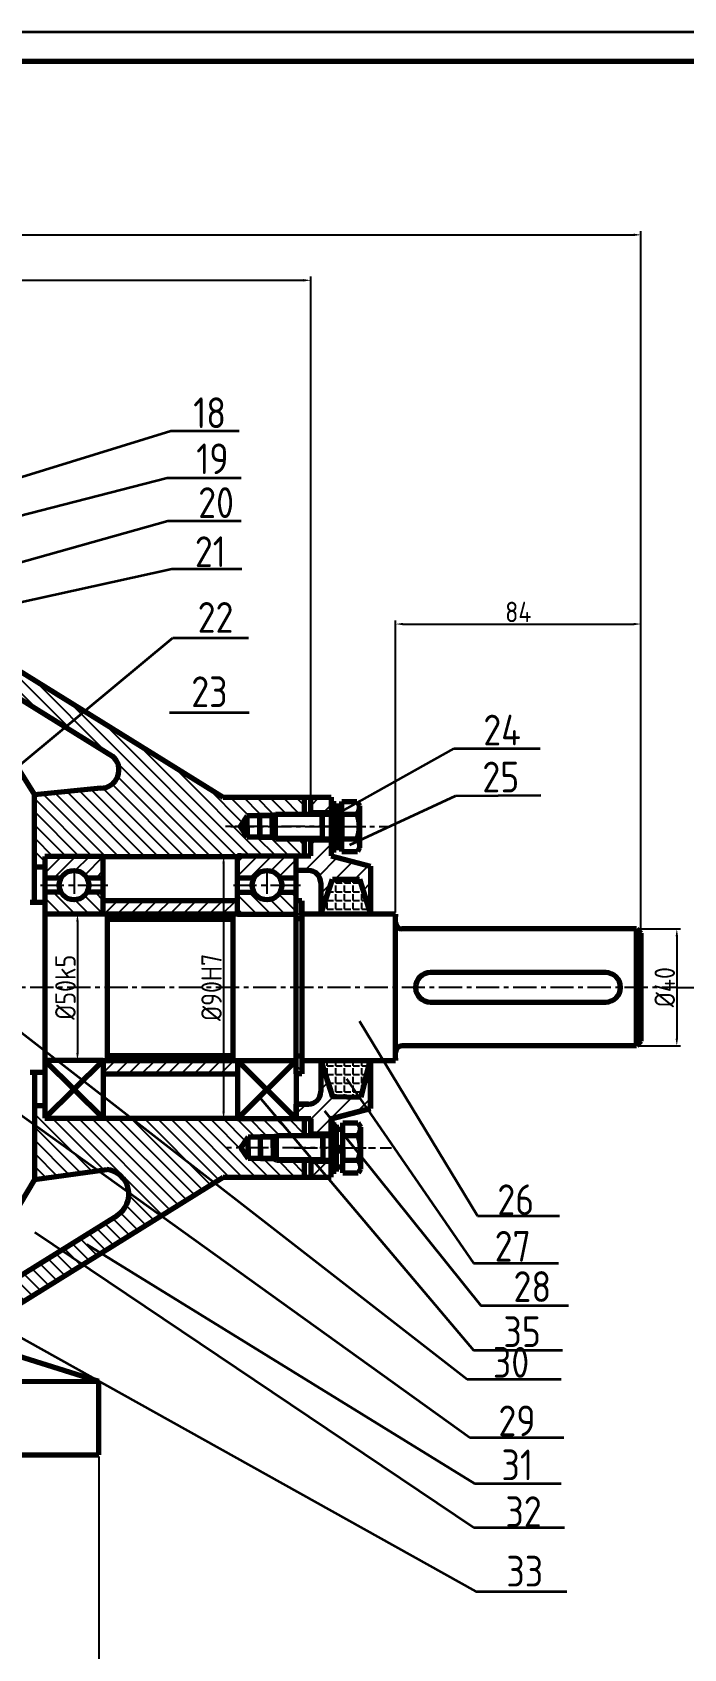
# Model space of a CAD drawing. Header units: millimetres. Extents: x -5 to 3318, y -968 to 297.
# Drawn here: x 2603 to 2826, y -537 to 15 of the extents above; entities that cross this region are included whole.
import ezdxf

# ---------------------------------------------------------------- set-up
doc = ezdxf.new("R2010")
doc.units = ezdxf.units.MM
doc.header["$LTSCALE"] = 0.25
doc.linetypes.add('CENTER', pattern=[50.8, 31.75, -6.35, 6.35, -6.35])
for name, color, linetype in [('中心线', 1, 'CENTER'), ('剖面线', 5, 'Continuous'), ('标注线', 6, 'Continuous')]:
    doc.layers.add(name, color=color, linetype=linetype)
doc.layers.add('粗实线', color=7, linetype='Continuous', lineweight=70)
doc.layers.add('细实线', color=7, linetype='Continuous', lineweight=35)
doc.styles.add('标注', font='gbenor.shx', dxfattribs={"height": 7, "bigfont": 'gbcbig.shx'})
doc.dimstyles.new('ISO-25', dxfattribs={"dimtxt": 7, "dimasz": 2.5, "dimexe": 1.25, "dimexo": 0.625, "dimtad": 1, "dimtxsty": '标注', "dimcen": 2.5, "dimadec": 0, "dimazin": 0, "dimtfac": 1, "dimtmove": 0, "dimatfit": 3, "dimfxl": 1, "dimarcsym": 0})
pattern_1 = [(135, (1960.122, -1168.251), (-2.390993, -2.390993), [])]
pattern_2 = [(0, (1960.1222, -1168.251), (0, 2.97561), [2.16408, -0.81153]), (90, (1960.1222, -1168.251), (-2.97561, 2e-16), [2.16408, -0.81153])]
pattern_3 = [(45, (1960.122, -1168.251), (-3.34739, 3.34739), [])]
pattern_4 = [(45, (1960.122, -1168.251), (-2.390993, 2.390993), [])]

# ---------------------------------------------------------------- blocks, each defined once
blk = doc.blocks.new('*D15')
at = {"layer": 'Defpoints', "color": 0, "transparency": 16777216}
for p in [(2621.07, -286.24), (2618.72, -336.21), (2621.07, -336.21)]:
    blk.add_point(p, dxfattribs=at)
at = {"layer": '标注线', "color": 0, "lineweight": -2, "transparency": 16777216}
for p, q in [((2620.44, -286.24), (2617.47, -286.24)), ((2618.72, -288.74), (2618.72, -333.71)), ((2620.44, -336.21), (2617.47, -336.21))]:
    blk.add_line(p, q, dxfattribs=at)
at = {"layer": '标注线', "color": 0, "transparency": 16777216}
for points in [[(2618.31, -288.74), (2619.14, -288.74), (2618.72, -286.24)], [(2618.31, -333.71), (2619.14, -333.71), (2618.72, -336.21)]]:
    blk.add_solid(points, dxfattribs=at)
at = {"layer": '标注线', "color": 0, "transparency": 16777216, "insert": (2614.6, -311.22), "char_height": 7, "attachment_point": 5, "rotation": 90, "style": '标注'}
blk.add_mtext('%%C50k5', dxfattribs=at)
blk = doc.blocks.new('*D16')
at = {"layer": 'Defpoints', "color": 0, "transparency": 16777216}
for p in [(2809.83, -291.27), (2809.83, -331.25), (2823.57, -331.25)]:
    blk.add_point(p, dxfattribs=at)
at = {"layer": '标注线', "color": 0, "lineweight": -2, "transparency": 16777216}
for p, q in [((2810.45, -291.27), (2824.82, -291.27)), ((2823.57, -293.77), (2823.57, -328.75)), ((2810.45, -331.25), (2824.82, -331.25))]:
    blk.add_line(p, q, dxfattribs=at)
at = {"layer": '标注线', "color": 0, "transparency": 16777216}
for points in [[(2823.16, -293.77), (2823.99, -293.77), (2823.57, -291.27)], [(2823.16, -328.75), (2823.99, -328.75), (2823.57, -331.25)]]:
    blk.add_solid(points, dxfattribs=at)
at = {"layer": '标注线', "color": 0, "transparency": 16777216, "insert": (2819.45, -311.19), "char_height": 7, "attachment_point": 5, "rotation": 90, "style": '标注'}
blk.add_mtext('%%C40', dxfattribs=at)
blk = doc.blocks.new('*D18')
at = {"layer": 'Defpoints', "color": 0, "transparency": 16777216}
for p in [(2811.33, -53.99), (2189.6, -288.34), (2811.33, -292.7)]:
    blk.add_point(p, dxfattribs=at)
at = {"layer": '标注线', "color": 0, "lineweight": -2, "transparency": 16777216}
for p, q in [((2189.6, -287.72), (2189.6, -52.74)), ((2192.1, -53.99), (2808.83, -53.99)), ((2811.33, -292.08), (2811.33, -52.74))]:
    blk.add_line(p, q, dxfattribs=at)
at = {"layer": '标注线', "color": 0, "transparency": 16777216}
for points in [[(2192.1, -53.57), (2192.1, -54.41), (2189.6, -53.99)], [(2808.83, -53.57), (2808.83, -54.41), (2811.33, -53.99)]]:
    blk.add_solid(points, dxfattribs=at)
at = {"layer": '标注线', "color": 0, "transparency": 16777216, "insert": (2508.35, -49.87), "char_height": 7, "attachment_point": 5, "style": '标注'}
blk.add_mtext('623', dxfattribs=at)
blk = doc.blocks.new('*D19')
at = {"layer": 'Defpoints', "color": 0, "transparency": 16777216}
for p in [(2698.47, -69.54), (2320.95, -223.87), (2698.47, -246.26)]:
    blk.add_point(p, dxfattribs=at)
at = {"layer": '标注线', "color": 0, "lineweight": -2, "transparency": 16777216}
for p, q in [((2320.95, -223.24), (2320.95, -68.29)), ((2323.45, -69.54), (2695.97, -69.54)), ((2698.47, -245.64), (2698.47, -68.29))]:
    blk.add_line(p, q, dxfattribs=at)
at = {"layer": '标注线', "color": 0, "transparency": 16777216}
for points in [[(2323.45, -69.12), (2323.45, -69.95), (2320.95, -69.54)], [(2695.97, -69.12), (2695.97, -69.95), (2698.47, -69.54)]]:
    blk.add_solid(points, dxfattribs=at)
at = {"layer": '标注线', "color": 0, "transparency": 16777216, "insert": (2508.56, -65.41), "char_height": 7, "attachment_point": 5, "style": '标注'}
blk.add_mtext('378', dxfattribs=at)
blk = doc.blocks.new('*D22')
at = {"layer": 'Defpoints', "color": 0, "transparency": 16777216}
for p in [(2811.33, -187.05), (2727.47, -286.24), (2811.33, -292.7)]:
    blk.add_point(p, dxfattribs=at)
at = {"layer": '标注线', "color": 0, "lineweight": -2, "transparency": 16777216}
for p, q in [((2727.47, -285.61), (2727.47, -185.8)), ((2729.97, -187.05), (2808.83, -187.05)), ((2811.33, -292.08), (2811.33, -185.8))]:
    blk.add_line(p, q, dxfattribs=at)
at = {"layer": '标注线', "color": 0, "transparency": 16777216}
for points in [[(2729.97, -186.63), (2729.97, -187.47), (2727.47, -187.05)], [(2808.83, -186.63), (2808.83, -187.47), (2811.33, -187.05)]]:
    blk.add_solid(points, dxfattribs=at)
at = {"layer": '标注线', "color": 0, "transparency": 16777216, "insert": (2769.4, -182.92), "char_height": 7, "attachment_point": 5, "style": '标注'}
blk.add_mtext('84', dxfattribs=at)
blk = doc.blocks.new('*D26')
at = {"layer": 'Defpoints', "color": 0, "transparency": 16777216}
for p in [(2366.41, -471.64), (2626.03, -471.01), (2366.41, -555.25)]:
    blk.add_point(p, dxfattribs=at)
at = {"layer": '标注线', "color": 0, "lineweight": -2, "transparency": 16777216}
for p, q in [((2366.41, -472.26), (2366.41, -556.5)), ((2626.03, -471.64), (2626.03, -556.5)), ((2623.53, -555.25), (2368.91, -555.25))]:
    blk.add_line(p, q, dxfattribs=at)
at = {"layer": '标注线', "color": 0, "transparency": 16777216}
for points in [[(2368.91, -554.83), (2368.91, -555.66), (2366.41, -555.25)], [(2623.53, -554.83), (2623.53, -555.66), (2626.03, -555.25)]]:
    blk.add_solid(points, dxfattribs=at)
at = {"layer": '标注线', "color": 0, "transparency": 16777216, "insert": (2496.22, -551.12), "char_height": 7, "attachment_point": 5, "style": '标注'}
blk.add_mtext('260', dxfattribs=at)
blk = doc.blocks.new('*D36')
at = {"layer": 'Defpoints', "color": 0, "transparency": 16777216}
for p in [(2677.91, -266.32), (2668.67, -356.2), (2677.91, -356.2)]:
    blk.add_point(p, dxfattribs=at)
at = {"layer": '标注线', "color": 0, "lineweight": -2, "transparency": 16777216}
for p, q in [((2677.28, -266.32), (2667.42, -266.32)), ((2668.67, -268.82), (2668.67, -353.7)), ((2677.28, -356.2), (2667.42, -356.2))]:
    blk.add_line(p, q, dxfattribs=at)
at = {"layer": '标注线', "color": 0, "transparency": 16777216}
for points in [[(2668.25, -268.82), (2669.08, -268.82), (2668.67, -266.32)], [(2668.25, -353.7), (2669.08, -353.7), (2668.67, -356.2)]]:
    blk.add_solid(points, dxfattribs=at)
at = {"layer": '标注线', "color": 0, "transparency": 16777216, "insert": (2664.54, -311.26), "char_height": 7, "attachment_point": 5, "rotation": 90, "style": '标注'}
blk.add_mtext('%%C90H7', dxfattribs=at)

msp = doc.modelspace()

# ---------------------------------------------------------------- hatches: boundary and pattern name
at = {"layer": '剖面线'}
h = msp.add_hatch(dxfattribs=at)
h.set_pattern_fill('ANSI31', color=256, angle=90)
h.paths.add_polyline_path([(2576.135, -188.928), (2576.135, -186.376), (2576.135, -181.068), (2566.141, -181.115), (2566.141, -188.928), (2557.647, -188.928), (2557.647, -190.883), (2557.647, -198.85), (2574.781, -198.85), (2577.711, -199.374), (2614.633, -222.236), (2621.114, -216.853)])
h.paths.add_polyline_path([(2621.114, -216.853), (2614.633, -222.236), (2630.727, -232.202, -0.6953719), (2626.66, -243.153), (2604.002, -245.384), (2604.002, -269.048), (2607.544, -269.048), (2607.544, -266.477), (2608.145, -266.477), (2627.004, -266.477), (2627.532, -266.477), (2673.442, -266.477), (2673.442, -266.324), (2674.643, -266.324), (2696.253, -266.324), (2696.253, -260.517), (2686.383, -260.517), (2681.016, -260.517), (2681.016, -259.878), (2676.756, -259.878), (2674.294, -256.257), (2676.756, -252.636), (2681.016, -252.636), (2681.016, -251.997), (2686.383, -251.997), (2696.253, -251.997), (2696.253, -246.263), (2668.483, -246.263)])
h = msp.add_hatch(dxfattribs=at)
h.set_pattern_fill('ANSI31', color=256, scale=1.491)
h.set_pattern_definition(pattern_3)
h.paths.add_polyline_path([(2698.465, -246.263), (2698.465, -251.571), (2705.452, -251.571), (2705.452, -246.263)])
h = msp.add_hatch(dxfattribs=at)
h.set_pattern_fill('ANSI31', color=256, scale=1.491)
h.set_pattern_definition(pattern_3)
h.paths.add_polyline_path([(2705.452, -266.324), (2705.452, -260.943), (2698.465, -260.943), (2698.465, -266.324), (2698.163, -266.324), (2693.507, -266.324), (2693.507, -271.287), (2697.66, -271.287, -0.4142136), (2701.92, -275.547), (2701.92, -286.239), (2705.903, -274.29), (2715.068, -274.241), (2718.905, -286.239), (2718.905, -269.783)])
h = msp.add_hatch(dxfattribs=at)
h.set_pattern_fill('ANSI31', color=256, scale=1.065)
h.set_pattern_definition(pattern_4)
h.paths.add_polyline_path([(2627.532, -266.477), (2627.004, -266.477), (2608.145, -266.477), (2607.544, -266.477), (2607.544, -273.766), (2613.202, -273.766, -0.5718097), (2621.874, -273.766), (2627.532, -273.766)])
h = msp.add_hatch(dxfattribs=at)
h.set_pattern_fill('ANSI31', color=256, scale=1.065)
h.set_pattern_definition(pattern_4)
h.paths.add_polyline_path([(2693.507, -266.324), (2674.643, -266.324), (2673.442, -266.324), (2673.442, -273.766), (2679.172, -273.766, -0.5719749), (2687.849, -273.766), (2693.507, -273.766)])
h = msp.add_hatch(dxfattribs=at)
h.set_pattern_fill('ANGLE', color=256, scale=0.426)
h.set_pattern_definition(pattern_2)
edge = h.paths.add_edge_path()
edge.add_line((2727.467, -286.239), (2695.458, -286.239))
edge.add_line((2701.92, -286.239), (2705.903, -274.29))
edge.add_line((2705.903, -274.29), (2715.068, -274.241))
edge.add_line((2715.068, -274.241), (2718.905, -286.239))
h = msp.add_hatch(dxfattribs=at)
h.set_pattern_fill('ANSI31', color=256, scale=1.065, angle=90)
h.set_pattern_definition(pattern_1)
h.paths.add_polyline_path([(2627.532, -278.725), (2621.956, -278.725, -0.5939751), (2613.12, -278.725), (2607.544, -278.725), (2607.544, -286.163), (2608.068, -286.163), (2627.004, -286.163), (2627.532, -286.163)])
h = msp.add_hatch(dxfattribs=at)
h.set_pattern_fill('ANSI31', color=256)
h.paths.add_polyline_path([(2627.532, -281.587), (2627.532, -286.163), (2673.442, -286.163), (2673.442, -281.587)])
h = msp.add_hatch(dxfattribs=at)
h.set_pattern_fill('ANSI31', color=256, scale=1.065, angle=90)
h.set_pattern_definition(pattern_1)
h.paths.add_polyline_path([(2693.507, -282.107), (2693.507, -281.728), (2693.507, -278.725), (2687.931, -278.725, -0.594131), (2679.09, -278.725), (2673.442, -278.725), (2673.442, -286.239), (2693.507, -286.239)])
h = msp.add_hatch(dxfattribs=at)
h.set_pattern_fill('ANSI31', color=256, scale=1.065, angle=90)
h.set_pattern_definition(pattern_1)
h.paths.add_polyline_path([(2695.458, -281.728), (2693.507, -281.728), (2693.507, -282.107), (2693.507, -287.739), (2695.458, -287.739)])
h = msp.add_hatch(dxfattribs=at)
h.set_pattern_fill('ANSI31', color=256)
h.paths.add_polyline_path([(2673.442, -336.209), (2627.532, -336.209), (2627.532, -340.784), (2673.442, -340.784)])
h = msp.add_hatch(dxfattribs=at)
h.set_pattern_fill('ANSI31', color=256, scale=1.065, angle=90)
h.set_pattern_definition(pattern_1)
h.paths.add_polyline_path([(2693.507, -334.705), (2695.458, -334.705), (2695.458, -340.793), (2693.507, -340.793)])
h = msp.add_hatch(dxfattribs=at)
h.set_pattern_fill('ANSI31', color=256, scale=1.491)
h.set_pattern_definition(pattern_3)
h.paths.add_polyline_path([(2718.905, -352.661), (2718.905, -336.209), (2718.751, -336.209), (2715.672, -348.755), (2705.831, -348.527), (2701.92, -336.209), (2701.92, -346.902, -0.4142136), (2697.66, -351.162), (2693.507, -351.162), (2693.507, -356.197), (2698.465, -356.197), (2698.465, -361.428), (2705.452, -361.428), (2705.452, -356.197)])
h = msp.add_hatch(dxfattribs=at)
h.set_pattern_fill('ANGLE', color=256, scale=0.426)
h.set_pattern_definition(pattern_2)
edge = h.paths.add_edge_path()
edge.add_line((2701.92, -336.209), (2705.903, -348.755))
edge.add_line((2705.903, -348.529), (2715.672, -348.755))
edge.add_line((2715.672, -348.755), (2718.751, -336.209))
edge.add_line((2695.458, -336.209), (2718.905, -336.209))
h = msp.add_hatch(dxfattribs=at)
h.set_pattern_fill('ANSI31', color=256, angle=90)
h.paths.add_polyline_path([(2696.253, -356.197), (2693.507, -356.197), (2687.162, -356.197), (2691.947, -361.854), (2696.253, -361.854)], flags=17)
h.paths.add_polyline_path([(2687.162, -356.197), (2673.442, -356.197), (2673.442, -356.001), (2637.259, -356.001), (2665.497, -377.967), (2668.483, -376.108), (2696.253, -376.108), (2696.253, -370.374), (2686.699, -370.374), (2681.332, -370.374), (2681.332, -369.735), (2677.072, -369.735), (2674.61, -366.114), (2677.072, -362.493), (2681.332, -362.493), (2681.332, -361.854), (2686.699, -361.854), (2691.947, -361.854)])
h.paths.add_polyline_path([(2637.259, -356.001), (2627.532, -356.001), (2607.544, -356.001), (2607.544, -353.809), (2604.002, -353.809), (2604.002, -358.244), (2625.819, -373.91), (2628.722, -373.503, -0.3639077), (2636.284, -381.425), (2647.269, -389.313), (2665.497, -377.967)])
h.paths.add_polyline_path([(2604.002, -358.244), (2604.002, -376.969), (2625.819, -373.91)], flags=17)
h.paths.add_polyline_path([(2647.269, -389.313), (2636.284, -381.425, -0.2761957), (2632.285, -389.203), (2613.245, -401.06), (2620.529, -405.959)])
h.paths.add_polyline_path([(2620.529, -405.959), (2613.245, -401.06), (2581.309, -420.949), (2589.293, -425.402)])
h.paths.add_polyline_path([(2589.293, -425.402), (2581.309, -420.949), (2577.57, -423.277, -0.1401527), (2576.445, -423.599), (2557.647, -423.599), (2557.647, -431.561), (2559.679, -433.593), (2566.141, -433.593), (2566.141, -441.303), (2576.135, -441.303), (2576.135, -433.593)])
h = msp.add_hatch(dxfattribs=at)
h.set_pattern_fill('ANSI31', color=256, scale=1.491)
h.set_pattern_definition(pattern_3)
h.paths.add_polyline_path([(2705.452, -376.108), (2705.452, -370.8), (2698.465, -370.8), (2698.465, -376.108)])

# ---------------------------------------------------------------- linework, layer by layer
at = {"layer": '中心线'}
for p, q in [((2709.132, -256.257), (2669.343, -256.257)), ((2671.189, -256.257), (2717.473, -256.257)), ((2709.132, -256.257), (2725.74, -256.257)), ((2617.538, -271.287), (2617.538, -281.349)), ((2683.436, -271.287), (2683.436, -281.353)), ((2606.117, -276.318), (2629.108, -276.318)), ((2672.015, -276.318), (2695.006, -276.318)), ((2183.444, -311.186), (2823.573, -311.186)), ((2823.573, -311.26), (3235.349, -311.26)), ((2709.448, -366.114), (2669.659, -366.114)), ((2692.829, -366.114), (2718.905, -366.114)), ((2709.448, -366.114), (2726.056, -366.114))]:
    msp.add_line(p, q, dxfattribs=at)
at = {"layer": '粗实线'}
for p, q in [((2576.135, -188.928), (2668.483, -246.263)), ((2576.135, -188.928), (2668.483, -246.263)), ((2574.781, -198.85), (2604.002, -245.384)), ((2577.711, -199.374), (2630.727, -232.202)), ((2626.66, -243.153), (2604.002, -245.384)), ((2604.002, -282.256), (2604.002, -245.384)), ((2668.483, -246.263), (2705.452, -246.263)), ((2668.483, -246.263), (2705.452, -246.263)), ((2696.253, -246.263), (2696.253, -251.997)), ((2698.465, -251.997), (2698.465, -246.263)), ((2705.452, -246.263), (2705.452, -266.324)), ((2705.452, -248.368), (2707.105, -248.368)), ((2707.105, -248.368), (2707.105, -264.296)), ((2709.132, -264.777), (2709.132, -247.737)), ((2709.132, -247.737), (2714.23, -247.737)), ((2714.23, -247.737), (2715.096, -249.237)), ((2676.756, -252.636), (2674.294, -256.257)), ((2676.756, -259.878), (2676.756, -252.636)), ((2685.276, -252.636), (2676.756, -252.636)), ((2681.016, -260.517), (2681.016, -251.997)), ((2685.276, -252.636), (2686.383, -251.997)), ((2685.276, -256.257), (2685.276, -252.636)), ((2685.276, -252.636), (2685.276, -259.878)), ((2686.383, -251.997), (2705.452, -251.997)), ((2686.383, -260.517), (2686.383, -251.997)), ((2705.452, -251.571), (2698.465, -251.571)), ((2702.316, -256.257), (2702.316, -251.997)), ((2702.316, -251.997), (2702.316, -260.517)), ((2705.452, -251.571), (2705.452, -260.943)), ((2707.105, -249.867), (2709.132, -249.867)), ((2709.132, -251.571), (2709.132, -260.943)), ((2709.132, -260.517), (2709.132, -251.997)), ((2709.132, -251.997), (2714.366, -251.997)), ((2709.132, -256.257), (2709.132, -252.636)), ((2709.132, -256.257), (2709.132, -252.636)), ((2709.132, -259.736), (2709.132, -253.957)), ((2715.096, -249.237), (2715.096, -263.572)), ((2674.294, -256.257), (2676.756, -259.878)), ((2676.756, -256.257), (2676.756, -259.878)), ((2681.016, -256.257), (2681.016, -256.257)), ((2681.016, -256.257), (2681.016, -260.517)), ((2707.105, -255.77), (2709.132, -256.334)), ((2707.105, -256.781), (2709.132, -257.498)), ((2709.132, -256.257), (2709.132, -260.517)), ((2685.276, -259.878), (2676.756, -259.878)), ((2685.276, -259.878), (2686.383, -260.517)), ((2686.383, -260.517), (2705.452, -260.517)), ((2696.253, -260.517), (2696.253, -266.324)), ((2698.465, -266.324), (2698.465, -260.517)), ((2705.452, -260.943), (2698.465, -260.943)), ((2707.105, -264.296), (2705.452, -264.296)), ((2707.105, -262.72), (2709.132, -262.72)), ((2709.132, -260.517), (2714.366, -260.517)), ((2709.132, -264.777), (2714.4, -264.777)), ((2715.096, -263.572), (2714.4, -264.777)), ((2604.058, -270.055), (2607.6, -270.055)), ((2608.145, -266.477), (2607.544, -266.477)), ((2607.544, -266.477), (2607.544, -356.001)), ((2627.004, -266.477), (2608.145, -266.477)), ((2627.004, -266.477), (2627.532, -266.477)), ((2627.532, -286.163), (2627.532, -266.477)), ((2627.532, -266.477), (2673.442, -266.477)), ((2674.643, -266.324), (2673.442, -266.324)), ((2673.442, -286.239), (2673.442, -266.324)), ((2674.643, -266.324), (2698.163, -266.324)), ((2693.507, -281.728), (2693.507, -266.324)), ((2698.163, -266.324), (2698.465, -266.324)), ((2705.452, -266.324), (2718.905, -269.783)), ((2718.905, -269.783), (2718.905, -286.239)), ((2607.544, -273.766), (2607.544, -273.766)), ((2607.544, -273.766), (2613.202, -273.766)), ((2621.874, -273.766), (2627.532, -273.766)), ((2673.442, -273.766), (2679.172, -273.766)), ((2687.849, -273.766), (2693.507, -273.766)), ((2697.66, -271.287), (2693.507, -271.287)), ((2701.92, -286.239), (2705.903, -274.29)), ((2701.92, -275.547), (2701.92, -286.239)), ((2705.903, -274.29), (2715.068, -274.241)), ((2715.068, -274.241), (2718.905, -286.239)), ((2613.12, -278.725), (2607.544, -278.725)), ((2627.532, -278.725), (2621.956, -278.725)), ((2627.532, -281.587), (2673.442, -281.587)), ((2673.442, -278.725), (2679.09, -278.725)), ((2687.931, -278.725), (2693.507, -278.725)), ((2695.458, -281.728), (2693.507, -281.728)), ((2693.507, -282.107), (2693.507, -281.728)), ((2695.458, -286.239), (2695.458, -281.728)), ((2695.458, -281.728), (2695.458, -287.739)), ((2607.544, -282.256), (2602.586, -282.256)), ((2608.068, -286.163), (2607.544, -286.163)), ((2608.068, -286.163), (2627.004, -286.163)), ((2627.004, -286.163), (2627.532, -286.163)), ((2627.532, -286.163), (2673.442, -286.163)), ((2628.869, -286.163), (2628.869, -336.209)), ((2671.838, -286.163), (2671.838, -336.209)), ((2673.442, -286.239), (2693.507, -286.239)), ((2693.507, -287.739), (2693.507, -282.107)), ((2727.467, -286.239), (2695.458, -286.239)), ((2727.467, -286.239), (2727.467, -287.015)), ((2727.467, -289.145), (2727.467, -287.015)), ((2628.869, -287.9), (2671.838, -287.9)), ((2693.507, -334.705), (2693.507, -287.739)), ((2693.507, -287.739), (2695.458, -287.739)), ((2695.458, -287.739), (2695.458, -288.531)), ((2695.458, -288.531), (2695.458, -334.705)), ((2727.467, -291.275), (2727.467, -289.145)), ((2727.467, -333.376), (2727.467, -291.275)), ((2731.727, -291.275), (2729.597, -291.275)), ((2809.826, -291.275), (2731.727, -291.275)), ((2809.826, -331.246), (2809.826, -291.275)), ((2809.826, -291.275), (2811.326, -292.702)), ((2811.326, -292.702), (2811.326, -329.67)), ((2799.304, -306.227), (2739.34, -306.227)), ((2739.34, -316.293), (2799.304, -316.293)), ((2731.727, -331.246), (2729.597, -331.246)), ((2809.826, -331.246), (2731.727, -331.246)), ((2811.326, -329.67), (2809.826, -331.246)), ((2627.532, -336.209), (2607.544, -336.209)), ((2607.544, -336.209), (2627.532, -356.001)), ((2627.532, -336.209), (2607.544, -356.001)), ((2627.532, -336.209), (2673.442, -336.209)), ((2627.532, -336.209), (2627.532, -355.761)), ((2628.869, -334.549), (2671.838, -334.549)), ((2673.442, -336.209), (2693.507, -336.209)), ((2673.442, -336.209), (2693.507, -356.197)), ((2693.507, -336.209), (2673.442, -356.197)), ((2673.442, -336.209), (2673.442, -356.197)), ((2693.507, -340.793), (2693.507, -334.705)), ((2693.507, -334.705), (2695.458, -334.705)), ((2695.458, -334.705), (2695.458, -340.793)), ((2695.458, -336.209), (2718.905, -336.209)), ((2701.92, -336.209), (2701.92, -346.902)), ((2701.92, -336.209), (2705.903, -348.755)), ((2701.92, -336.209), (2705.903, -348.529)), ((2701.92, -336.209), (2701.92, -346.902)), ((2715.672, -348.755), (2718.751, -336.209)), ((2715.672, -348.755), (2718.751, -336.209)), ((2718.751, -336.209), (2718.905, -336.209)), ((2718.905, -352.661), (2718.905, -336.209)), ((2718.905, -336.209), (2727.467, -336.209)), ((2718.905, -336.209), (2718.905, -352.661)), ((2727.467, -335.506), (2727.467, -333.376)), ((2727.467, -335.506), (2727.467, -336.209)), ((2602.586, -340.188), (2607.544, -340.188)), ((2604.002, -340.188), (2604.002, -377.064)), ((2627.532, -340.784), (2673.442, -340.784)), ((2695.458, -340.793), (2693.507, -340.793)), ((2693.507, -340.793), (2693.507, -356.197)), ((2604.034, -351.658), (2607.575, -351.658)), ((2697.66, -351.162), (2693.507, -351.162)), ((2693.507, -356.197), (2693.507, -351.162)), ((2693.507, -351.162), (2697.66, -351.162)), ((2705.452, -356.197), (2718.905, -352.661)), ((2718.905, -352.661), (2705.452, -356.197)), ((2705.903, -348.529), (2715.672, -348.755)), ((2705.903, -348.529), (2715.672, -348.755)), ((2607.544, -356.001), (2627.532, -356.001)), ((2627.532, -355.761), (2627.532, -356.001)), ((2627.532, -356.001), (2673.442, -356.001)), ((2698.24, -356.197), (2673.442, -356.197)), ((2698.465, -356.197), (2693.507, -356.197)), ((2696.253, -356.197), (2696.253, -361.854)), ((2698.24, -356.197), (2698.465, -356.197)), ((2698.465, -356.197), (2698.465, -361.854)), ((2698.465, -361.428), (2698.465, -356.197)), ((2705.452, -376.108), (2705.452, -356.197)), ((2705.452, -356.197), (2705.452, -361.428)), ((2705.452, -358.225), (2707.105, -358.225)), ((2707.105, -358.225), (2707.105, -374.153)), ((2709.448, -374.634), (2709.448, -357.594)), ((2709.448, -357.594), (2714.546, -357.594)), ((2714.546, -357.594), (2715.412, -359.094)), ((2715.412, -359.094), (2715.412, -373.429)), ((2677.072, -362.493), (2674.61, -366.114)), ((2677.072, -369.735), (2677.072, -362.493)), ((2685.592, -362.493), (2677.072, -362.493)), ((2681.332, -370.374), (2681.332, -361.854)), ((2685.592, -362.493), (2686.699, -361.854)), ((2685.592, -366.114), (2685.592, -362.493)), ((2685.592, -362.493), (2685.592, -369.735)), ((2686.699, -361.854), (2705.452, -361.854)), ((2686.699, -370.374), (2686.699, -361.854)), ((2705.452, -361.428), (2698.465, -361.428)), ((2705.452, -361.428), (2698.465, -361.428)), ((2702.632, -366.114), (2702.632, -361.854)), ((2702.632, -361.854), (2702.632, -370.374)), ((2705.452, -361.428), (2705.452, -370.8)), ((2707.105, -359.728), (2709.448, -359.728)), ((2709.448, -370.374), (2709.448, -361.854)), ((2709.448, -361.854), (2714.682, -361.854)), ((2709.448, -366.114), (2709.448, -362.493)), ((2709.448, -366.114), (2709.448, -362.493)), ((2709.448, -369.593), (2709.448, -363.814)), ((2674.61, -366.114), (2677.072, -369.735)), ((2677.072, -366.114), (2677.072, -369.735)), ((2685.592, -369.735), (2677.072, -369.735)), ((2681.332, -366.114), (2681.332, -366.114)), ((2681.332, -366.114), (2681.332, -370.374)), ((2685.592, -369.735), (2686.699, -370.374)), ((2707.105, -365.627), (2709.448, -366.279)), ((2707.105, -366.638), (2709.448, -367.467)), ((2709.448, -366.114), (2709.448, -370.374)), ((2604.064, -376.961), (2628.722, -373.503)), ((2686.699, -370.374), (2705.452, -370.374)), ((2696.253, -370.374), (2696.253, -376.108)), ((2698.465, -370.374), (2698.465, -376.108)), ((2705.452, -370.8), (2698.465, -370.8)), ((2707.105, -374.153), (2705.452, -374.153)), ((2707.105, -372.649), (2709.448, -372.649)), ((2709.448, -370.374), (2714.682, -370.374)), ((2709.448, -374.634), (2714.716, -374.634)), ((2715.412, -373.429), (2714.716, -374.634)), ((2576.135, -433.593), (2668.483, -376.108)), ((2604.064, -376.961), (2576.135, -423.599)), ((2668.483, -376.108), (2705.452, -376.108)), ((2577.57, -423.277), (2632.285, -389.203)), ((2626.028, -445.989), (2579.667, -431.411)), ((2626.028, -445.989), (2587.105, -446.138)), ((2626.028, -471.012), (2626.028, -445.989)), ((2384.371, -471.012), (2626.028, -471.012))]:
    msp.add_line(p, q, dxfattribs=at)
msp.add_lwpolyline([(2153.795, -815.762), (3307.978, -815.762), (3307.978, 5.238), (2153.795, 5.238)], dxfattribs=at)
for centre, radius in [((2617.538, -276.318), 5.031), ((2683.511, -276.318), 5.033)]:
    msp.add_circle(centre, radius, dxfattribs=at)
for centre, radius, start, end in [((2626.66, -236.922), 6.231, 269.64113, 49.25466), ((2702.316, -256.257), 12.78, 340.52878, 19.47122), ((2697.66, -275.547), 4.26, 0, 90), ((2729.597, -289.145), 2.13, 180, 270), ((2739.34, -311.26), 5.033, 90, 270), ((2799.304, -311.26), 5.033, 270, 90), ((2729.597, -333.376), 2.13, 90, 180), ((2697.66, -346.902), 4.26, 270, 0), ((2702.632, -366.114), 12.78, 340.52878, 19.47122), ((2627.781, -381.971), 8.52, 301.91277, 83.65981)]:
    msp.add_arc(centre, radius, start, end, dxfattribs=at)
for points in [[(2714.366, -251.997), (2715.096, -250.003), (2715.096, -249.727), (2715.096, -249.55), (2715.096, -249.237)], [(2714.366, -260.517), (2715.096, -262.535), (2715.096, -262.762), (2715.096, -262.921), (2715.096, -263.061), (2715.096, -263.245), (2715.096, -263.45), (2715.096, -263.572)], [(2714.682, -361.854), (2715.412, -359.86), (2715.412, -359.584), (2715.412, -359.407), (2715.412, -359.094)], [(2714.682, -370.374), (2715.412, -372.392), (2715.412, -372.619), (2715.412, -372.778), (2715.412, -372.917), (2715.412, -373.102), (2715.412, -373.307), (2715.412, -373.429)]]:
    msp.add_spline(points, degree=3, dxfattribs=at)
at = {"layer": '细实线'}
for p, q in [((2517.046, -162.12), (2650.636, -120.986)), ((2650.636, -120.986), (2674.025, -120.986)), ((2540.469, -165.028), (2649.392, -137.102)), ((2649.392, -137.102), (2674.629, -137.102)), ((2579.602, -171.483), (2649.595, -151.707)), ((2649.595, -151.707), (2674.621, -151.707)), ((2583.659, -182.984), (2650.966, -168.145)), ((2650.966, -168.145), (2674.849, -168.145)), ((2521.601, -299.497), (2651.342, -191.75)), ((2651.342, -191.75), (2677.214, -191.75)), ((2650.148, -217.257), (2677.398, -217.257)), ((2708.121, -251.574), (2747.466, -229.61)), ((2747.466, -229.61), (2764.952, -229.61)), ((2764.952, -229.61), (2776.831, -229.61)), ((2711.803, -262.537), (2747.931, -245.802)), ((2747.931, -245.802), (2777.04, -245.593)), ((2686.383, -251.997), (2681.016, -251.997)), ((2702.316, -252.636), (2685.276, -252.636)), ((2709.132, -256.257), (2709.132, -252.636)), ((2709.132, -252.636), (2709.132, -259.878)), ((2686.383, -260.517), (2681.016, -260.517)), ((2702.316, -259.878), (2685.276, -259.878)), ((2585.134, -315.452), (2751.97, -445.236)), ((2715.149, -322.826), (2755.455, -389.366)), ((2580.565, -341.414), (2752.851, -465.13)), ((2710.717, -342.496), (2754.125, -405.594)), ((2680.888, -348.78), (2754.043, -435.266)), ((2703.207, -353.478), (2756.573, -420.045)), ((2686.699, -361.854), (2681.332, -361.854)), ((2702.632, -362.493), (2685.592, -362.493)), ((2709.448, -366.114), (2709.448, -362.493)), ((2709.448, -362.493), (2709.448, -369.735)), ((2702.632, -369.735), (2685.592, -369.735)), ((2686.699, -370.374), (2681.332, -370.374)), ((2755.455, -389.366), (2783.446, -389.366)), ((2533.958, -394.534), (2754.876, -517.774)), ((2604.103, -394.913), (2754.228, -495.868)), ((2621.93, -399.137), (2754.426, -480.808)), ((2754.125, -405.594), (2783.164, -405.594)), ((2756.573, -420.045), (2786.559, -420.045)), ((2754.043, -435.266), (2784.47, -435.266)), ((2751.97, -445.236), (2784.054, -445.236)), ((2751.97, -445.236), (2784.054, -445.236)), ((2752.851, -465.13), (2785.01, -465.13)), ((2754.426, -480.808), (2784.052, -480.808)), ((2754.228, -495.868), (2785.135, -495.868)), ((2754.876, -517.774), (2785.969, -517.774))]:
    msp.add_line(p, q, dxfattribs=at)
msp.add_lwpolyline([(2128.978, -825.762), (3317.978, -825.762), (3317.978, 15.238), (2128.978, 15.238)], close=True, dxfattribs=at)

# ---------------------------------------------------------------- texts
at = {"layer": '细实线', "char_height": 10.5, "attachment_point": 1, "style": '标注'}
for s, width, insert in [('18', 20.67121, (2658.271, -109.572)), ('19', 34.56675, (2659.323, -125.312)), ('20', 8.1515, (2659.994, -140.293)), ('21', 10.6655, (2658.851, -157.072)), ('22', 21.63826, (2659.809, -179.532)), ('23', 17.42038, (2657.613, -204.951)), ('24', 22.76453, (2757.445, -218.04)), ('25', 15.62273, (2757.111, -234.091)), ('26', 42.99387, (2762.232, -378.607)), ('27', 37.72023, (2761.31, -394.53)), ('28', 26.21007, (2767.765, -408.294)), ('35', 13.16218, (2764.307, -423.709)), ('30 ', 25.20912, (2760.696, -434.2)), ('29', 61.36766, (2762.609, -454.198)), ('31  ', 23.17202, (2763.644, -469.253)), ('32', 17.31535, (2764.989, -485.249)), ('33', 52.82543, (2765.32, -505.594))]:
    msp.add_mtext_dynamic_manual_height_columns(s, width=width, gutter_width=35, heights=[0], dxfattribs=dict(at, insert=insert))

# ---------------------------------------------------------------- dimensions: what is measured, and where the dimension line sits
at = {"layer": '标注线'}
for base, p1, p2, text, picture, middle in [((2811.326, -53.991), (2189.604, -288.344), (2811.326, -292.702), '623', '*D18', (2508.349, -53.991)), ((2698.465, -69.536), (2320.953, -223.869), (2698.465, -246.263), '378', '*D19', (2508.559, -69.536))]:
    dim = msp.add_linear_dim(base=base, p1=p1, p2=p2, text=text, dimstyle='ISO-25', dxfattribs=at)
    dim.commit()
    dim.dimension.update_dxf_attribs({"geometry": picture, "text_midpoint": middle, "dimtype": 160})
for base, p1, p2, text, picture, middle in [((2811.326, -187.049), (2727.467, -286.239), (2811.326, -292.702), '84', '*D22', (2769.396, -182.924)), ((2366.411, -555.245), (2626.028, -471.012), (2366.411, -471.637), '260', '*D26', (2496.22, -551.12))]:
    dim = msp.add_linear_dim(base=base, p1=p1, p2=p2, text=text, dimstyle='ISO-25', dxfattribs=at)
    dim.commit()
    dim.dimension.update_dxf_attribs({"geometry": picture, "text_midpoint": middle})
for base, p1, p2, text, picture, middle in [((2668.667, -356.197), (2677.905, -266.324), (2677.905, -356.197), '%%C90H7', '*D36', (2664.542, -311.26)), ((2618.722, -336.209), (2621.07, -286.239), (2621.07, -336.209), '%%C50k5', '*D15', (2614.597, -311.224))]:
    dim = msp.add_linear_dim(base=base, p1=p1, p2=p2, angle=90, text=text, dimstyle='ISO-25', dxfattribs=at)
    dim.commit()
    dim.dimension.update_dxf_attribs({"geometry": picture, "text_midpoint": middle})
dim = msp.add_linear_dim(base=(2823.573, -331.246), p1=(2809.826, -291.275), p2=(2809.826, -331.246), angle=90, text='%%C40', dimstyle='ISO-25', dxfattribs=at)
dim.commit()
dim.dimension.update_dxf_attribs({"geometry": '*D16', "text_midpoint": (2823.573, -311.186), "dimtype": 160})

doc.saveas('drawing.dxf')
